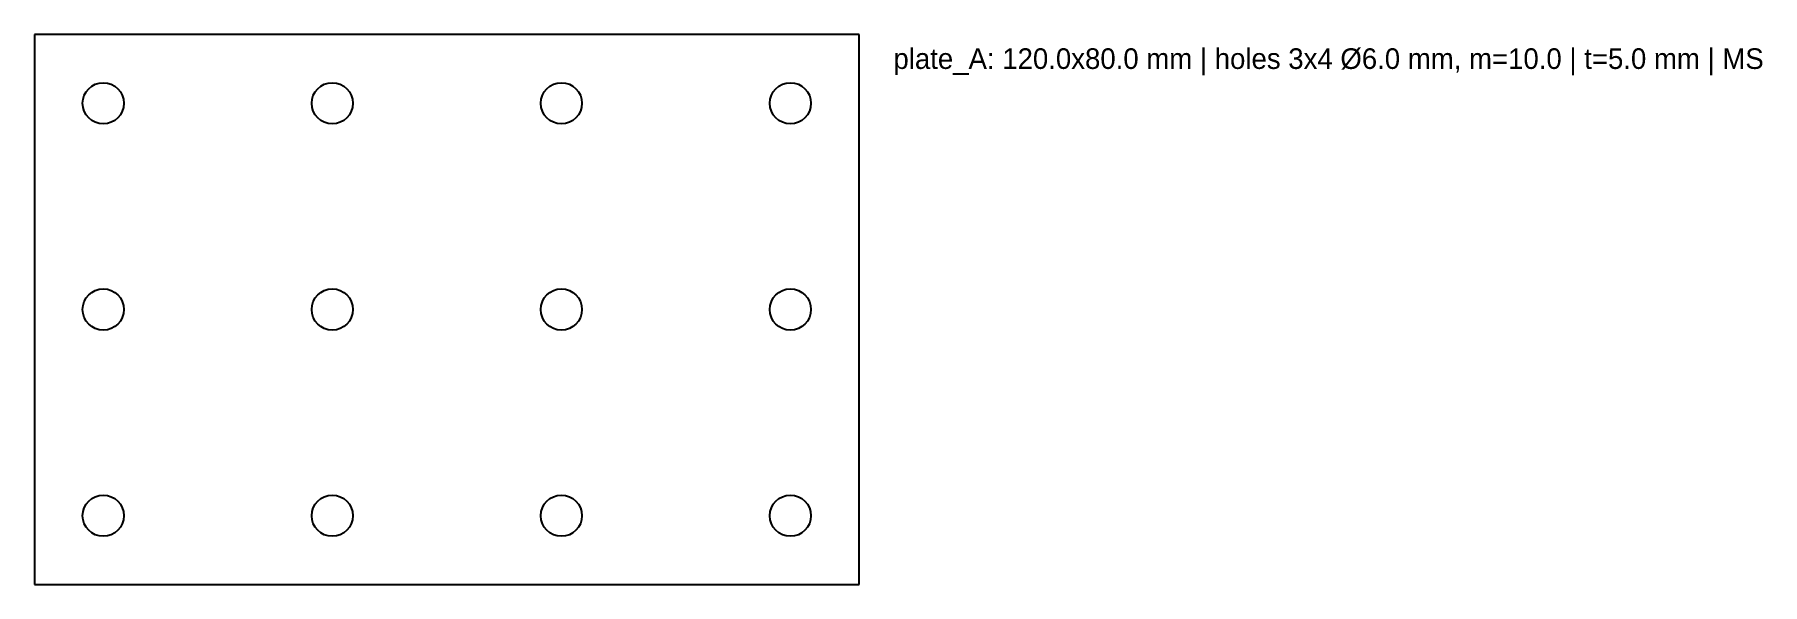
# Model space of a CAD drawing. Header units: millimetres. Extents: x 0 to 251, y 0 to 80.
import ezdxf

# ---------------------------------------------------------------- set-up
doc = ezdxf.new("R2010")
doc.units = ezdxf.units.MM
for name, color, linetype in [('ANNOTATIONS', 3, 'Continuous'), ('HOLES', 1, 'Continuous'), ('OUTER', 7, 'Continuous')]:
    doc.layers.add(name, color=color, linetype=linetype)

msp = doc.modelspace()

# ---------------------------------------------------------------- linework, layer by layer
at = {"layer": 'HOLES'}
for centre in [(10, 70), (43.33, 70), (76.67, 70), (110, 70), (10, 40), (43.33, 40), (76.67, 40), (110, 40), (10, 10), (43.33, 10), (76.67, 10), (110, 10)]:
    msp.add_circle(centre, 3, dxfattribs=at)
at = {"layer": 'OUTER'}
for p, q in [((120, 80), (0, 80)), ((0, 80), (0, 0)), ((120, 0), (120, 80)), ((0, 0), (120, 0))]:
    msp.add_line(p, q, dxfattribs=at)

# ---------------------------------------------------------------- texts
at = {"layer": 'ANNOTATIONS'}
msp.add_text('plate_A: 120.0x80.0 mm | holes 3x4 Ø6.0 mm, m=10.0 | t=5.0 mm | MS', height=3, dxfattribs=at).set_placement((125, 75))

doc.saveas('drawing.dxf')
